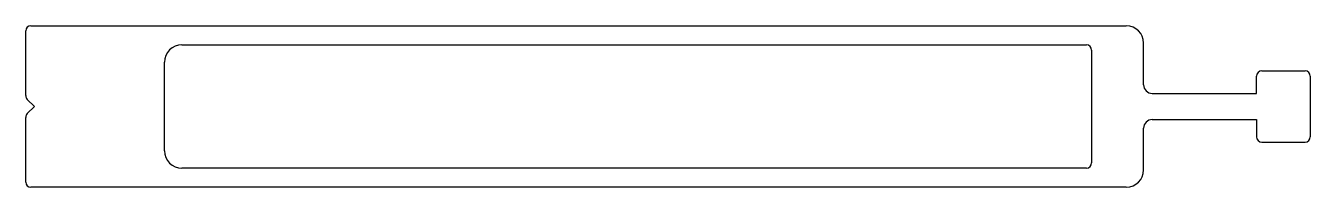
# Model space of a CAD drawing. Extents: x 2349.1 to 2423.1, y 1273 to 1282.3.
import ezdxf

# ---------------------------------------------------------------- set-up
doc = ezdxf.new("R2010")
doc.units = 0
doc.layers.get('0').update_dxf_attribs({"linetype": 'CONTINUOUS'})

msp = doc.modelspace()

# ---------------------------------------------------------------- linework, layer by layer
for p, q in [((2349.058, 1278.25), (2349.058, 1281.976)), ((2349.358, 1282.276), (2412.458, 1282.276)), ((2358.058, 1281.176), (2410.158, 1281.176)), ((2413.458, 1278.876), (2413.458, 1281.276)), ((2410.458, 1280.876), (2410.458, 1274.376)), ((2357.058, 1275.076), (2357.058, 1280.176)), ((2420.258, 1279.676), (2422.758, 1279.676)), ((2419.958, 1278.376), (2419.958, 1279.376)), ((2423.058, 1279.376), (2423.058, 1275.876)), ((2349.558, 1277.626), (2349.146, 1278.038)), ((2413.958, 1278.376), (2419.958, 1278.376)), ((2349.558, 1277.626), (2349.146, 1277.214)), ((2349.058, 1273.276), (2349.058, 1277.002)), ((2413.958, 1276.876), (2419.958, 1276.876)), ((2419.958, 1276.876), (2419.958, 1275.876)), ((2413.458, 1273.976), (2413.458, 1276.376)), ((2420.258, 1275.576), (2422.758, 1275.576)), ((2410.158, 1274.076), (2358.058, 1274.076)), ((2412.458, 1272.976), (2349.358, 1272.976))]:
    msp.add_line(p, q)
for centre, radius, start, end in [((2349.358, 1281.976), 0.3, 90, 180), ((2412.458, 1281.276), 1, 0, 90), ((2358.058, 1280.176), 1, 90, 180), ((2410.158, 1280.876), 0.3, 0, 90), ((2420.258, 1279.376), 0.3, 90, 180), ((2422.758, 1279.376), 0.3, 0, 90), ((2413.958, 1278.876), 0.5, 180, 270), ((2349.358, 1278.25), 0.3, 180, 225), ((2349.358, 1277.002), 0.3, 135, 180), ((2413.958, 1276.376), 0.5, 90, 180), ((2420.258, 1275.876), 0.3, 180, 270), ((2422.758, 1275.876), 0.3, 270, 0), ((2358.058, 1275.076), 1, 180, 270), ((2410.158, 1274.376), 0.3, 270, 0), ((2412.458, 1273.976), 1, 270, 0), ((2349.358, 1273.276), 0.3, 180, 270)]:
    msp.add_arc(centre, radius, start, end)

doc.saveas('drawing.dxf')
